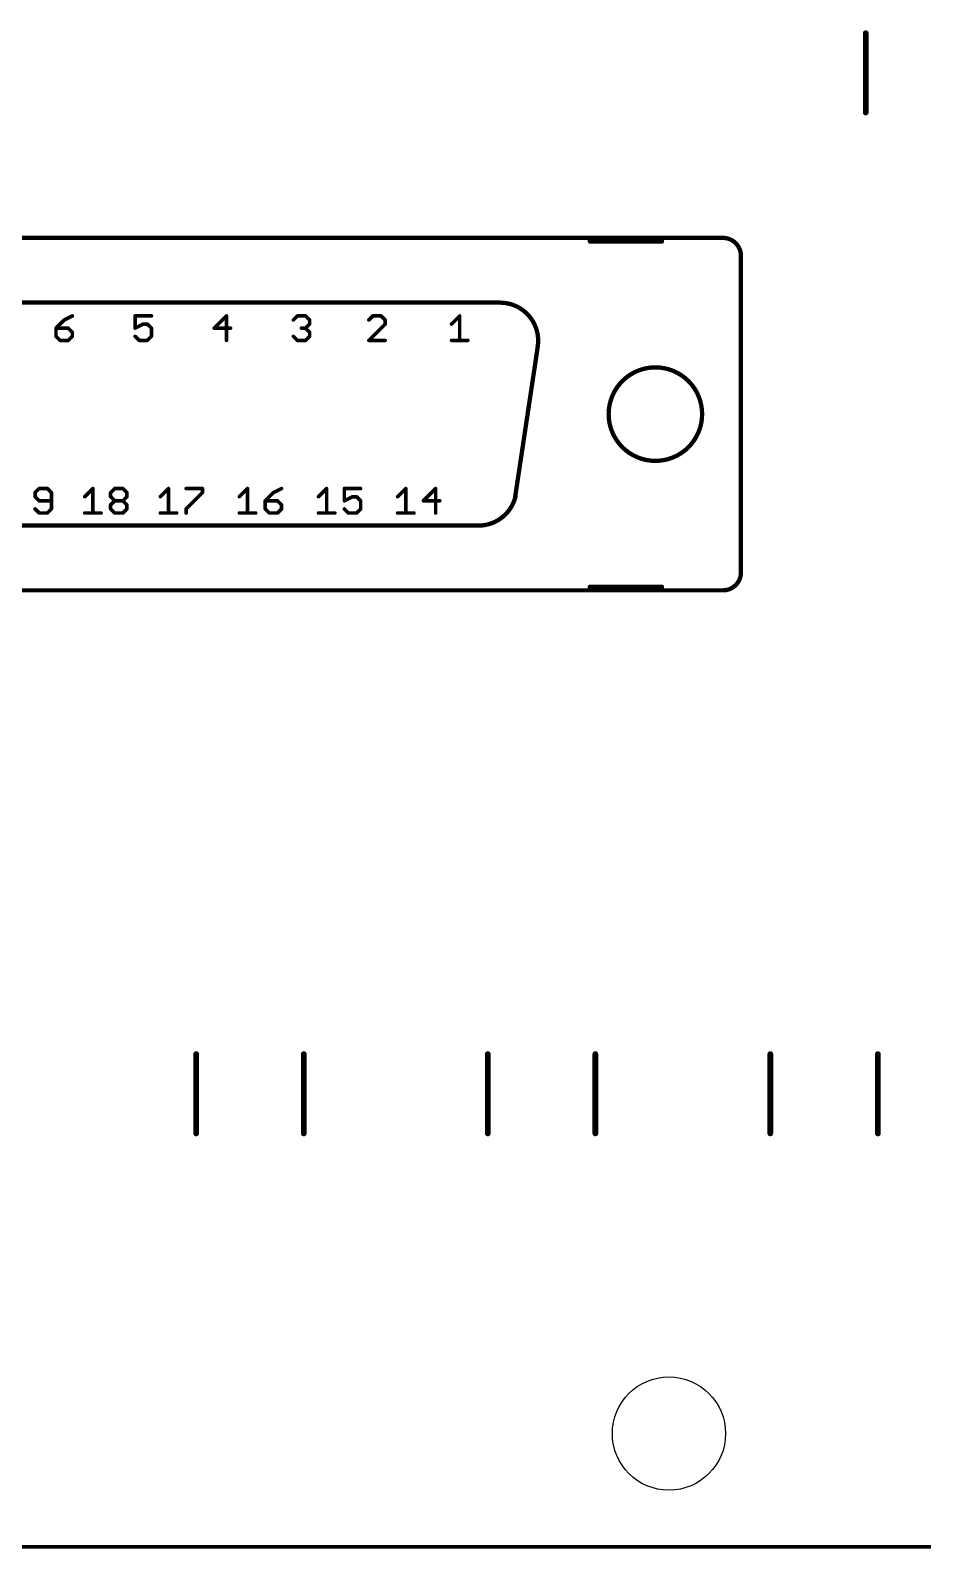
# Model space of a CAD drawing. Extents: x 0 to 158, y 0 to 111.
# Drawn here: x 31.4 to 63, y -0.1 to 53.6 of the extents above; entities that cross this region are included whole.
import ezdxf

# ---------------------------------------------------------------- set-up
doc = ezdxf.new("R2010")
doc.units = 0
doc.layers.add('20', color=53, linetype='CONTINUOUS')
doc.layers.add('21', color=53, linetype='CONTINUOUS')

msp = doc.modelspace()

# ---------------------------------------------------------------- linework, layer by layer
at = {"layer": '20', "const_width": 0.127}
msp.add_lwpolyline([(154, 0), (4, 0)], dxfattribs=at)
at = {"layer": '20'}
msp.add_circle((54, 4), 2, dxfattribs=at)
at = {"layer": '21'}
for points, const_width in [([(60.95, 50.65), (60.95, 53.45)], 0.2032), ([(51.209, 46.223), (8.791, 46.223)], 0.1524), ([(51.209, 46.223), (51.209, 46.096)], 0.1524), ([(53.749, 46.223), (51.209, 46.223)], 0.1524), ([(51.209, 46.096), (53.749, 46.096)], 0.1524), ([(55.908, 46.223), (53.749, 46.223)], 0.1524), ([(53.749, 46.096), (53.749, 46.223)], 0.1524), ([(56.543, 45.588), (56.543, 34.412)], 0.1524), ([(11.966, 43.937), (48.034, 43.937)], 0.1524), ([(32.9257, 43.4678), (32.6376, 43.3238)], 0.127), ([(35.7197, 43.4678), (35.1435, 43.4678)], 0.127), ([(35.1435, 43.4678), (35.1435, 43.0357)], 0.127), ([(38.3697, 43.4678), (37.9375, 43.0357)], 0.127), ([(38.3697, 42.6035), (38.3697, 43.4678)], 0.127), ([(40.7315, 43.3238), (40.8756, 43.4678)], 0.127), ([(40.8756, 43.4678), (41.1637, 43.4678)], 0.127), ([(41.1637, 43.4678), (41.3077, 43.3238)], 0.127), ([(43.5426, 43.4678), (43.3985, 43.3238)], 0.127), ([(43.8307, 43.4678), (43.5426, 43.4678)], 0.127), ([(43.9747, 43.3238), (43.8307, 43.4678)], 0.127), ([(46.3195, 43.1797), (46.6076, 43.4678)], 0.127), ([(46.6076, 43.4678), (46.6076, 42.6035)], 0.127), ([(32.6376, 43.3238), (32.3495, 43.0357)], 0.127), ([(32.3495, 43.0357), (32.3495, 42.7476)], 0.127), ([(32.7817, 43.0357), (32.3495, 43.0357)], 0.127), ([(32.9257, 42.8916), (32.7817, 43.0357)], 0.127), ([(32.9257, 42.7476), (32.9257, 42.8916)], 0.127), ([(35.1435, 43.0357), (35.4316, 43.1797)], 0.127), ([(35.4316, 43.1797), (35.5757, 43.1797)], 0.127), ([(35.5757, 43.1797), (35.7197, 43.0357)], 0.127), ([(35.7197, 43.0357), (35.7197, 42.7476)], 0.127), ([(37.9375, 43.0357), (38.5137, 43.0357)], 0.127), ([(41.1637, 43.0357), (41.0196, 43.0357)], 0.127), ([(41.3077, 43.1797), (41.1637, 43.0357)], 0.127), ([(41.1637, 43.0357), (41.3077, 42.8916)], 0.127), ([(41.3077, 43.3238), (41.3077, 43.1797)], 0.127), ([(41.3077, 42.8916), (41.3077, 42.7476)], 0.127), ([(43.3985, 42.6035), (43.9747, 43.1797)], 0.127), ([(43.9747, 43.1797), (43.9747, 43.3238)], 0.127), ([(32.3495, 42.7476), (32.4936, 42.6035)], 0.127), ([(32.4936, 42.6035), (32.7817, 42.6035)], 0.127), ([(32.7817, 42.6035), (32.9257, 42.7476)], 0.127), ([(35.2876, 42.6035), (35.1435, 42.7476)], 0.127), ([(35.5757, 42.6035), (35.2876, 42.6035)], 0.127), ([(35.7197, 42.7476), (35.5757, 42.6035)], 0.127), ([(40.8756, 42.6035), (40.7315, 42.7476)], 0.127), ([(41.1637, 42.6035), (40.8756, 42.6035)], 0.127), ([(41.3077, 42.7476), (41.1637, 42.6035)], 0.127), ([(43.9747, 42.6035), (43.3985, 42.6035)], 0.127), ([(46.3195, 42.6035), (46.8957, 42.6035)], 0.127), ([(49.3548, 42.3114), (48.5674, 37.079)], 0.1524), ([(31.7547, 37.3718), (31.6106, 37.2278)], 0.127), ([(31.6106, 37.2278), (31.6106, 37.0837)], 0.127), ([(31.6106, 37.0837), (31.7547, 36.9397)], 0.127), ([(32.0428, 37.3718), (31.7547, 37.3718)], 0.127), ([(31.7547, 36.9397), (32.1869, 36.9397)], 0.127), ([(32.1869, 37.2278), (32.0428, 37.3718)], 0.127), ([(32.1869, 36.6516), (32.1869, 37.2278)], 0.127), ([(33.3655, 37.0837), (33.6536, 37.3718)], 0.127), ([(33.6536, 37.3718), (33.6536, 36.5075)], 0.127), ([(34.2776, 37.2278), (34.4217, 37.3718)], 0.127), ([(34.2776, 37.0837), (34.2776, 37.2278)], 0.127), ([(34.4217, 36.9397), (34.2776, 37.0837)], 0.127), ([(34.2776, 36.7956), (34.4217, 36.9397)], 0.127), ([(34.4217, 37.3718), (34.7098, 37.3718)], 0.127), ([(34.4217, 36.9397), (34.7098, 36.9397)], 0.127), ([(34.7098, 37.3718), (34.8539, 37.2278)], 0.127), ([(34.8539, 37.0837), (34.7098, 36.9397)], 0.127), ([(34.7098, 36.9397), (34.8539, 36.7956)], 0.127), ([(34.8539, 37.2278), (34.8539, 37.0837)], 0.127), ([(36.0325, 37.0837), (36.3206, 37.3718)], 0.127), ([(36.3206, 37.3718), (36.3206, 36.5075)], 0.127), ([(36.9446, 37.3718), (37.5209, 37.3718)], 0.127), ([(37.5209, 37.2278), (36.9446, 36.6516)], 0.127), ([(37.5209, 37.3718), (37.5209, 37.2278)], 0.127), ([(38.8265, 37.0837), (39.1146, 37.3718)], 0.127), ([(39.1146, 37.3718), (39.1146, 36.5075)], 0.127), ([(40.0267, 37.2278), (39.7386, 36.9397)], 0.127), ([(39.7386, 36.9397), (39.7386, 36.6516)], 0.127), ([(40.1708, 36.9397), (39.7386, 36.9397)], 0.127), ([(40.3149, 37.3718), (40.0267, 37.2278)], 0.127), ([(40.3149, 36.7956), (40.1708, 36.9397)], 0.127), ([(41.6205, 37.0837), (41.9086, 37.3718)], 0.127), ([(41.9086, 37.3718), (41.9086, 36.5075)], 0.127), ([(43.1089, 37.3718), (42.5326, 37.3718)], 0.127), ([(42.5326, 37.3718), (42.5326, 36.9397)], 0.127), ([(42.5326, 36.9397), (42.8207, 37.0837)], 0.127), ([(42.8207, 37.0837), (42.9648, 37.0837)], 0.127), ([(42.9648, 37.0837), (43.1089, 36.9397)], 0.127), ([(43.1089, 36.9397), (43.1089, 36.6516)], 0.127), ([(44.4145, 37.0837), (44.7026, 37.3718)], 0.127), ([(44.7026, 37.3718), (44.7026, 36.5075)], 0.127), ([(45.7588, 37.3718), (45.3266, 36.9397)], 0.127), ([(45.3266, 36.9397), (45.9029, 36.9397)], 0.127), ([(45.7588, 36.5075), (45.7588, 37.3718)], 0.127), ([(31.6106, 36.6516), (31.7547, 36.5075)], 0.127), ([(31.7547, 36.5075), (32.0428, 36.5075)], 0.127), ([(32.0428, 36.5075), (32.1869, 36.6516)], 0.127), ([(33.3655, 36.5075), (33.9417, 36.5075)], 0.127), ([(34.2776, 36.6516), (34.2776, 36.7956)], 0.127), ([(34.4217, 36.5075), (34.2776, 36.6516)], 0.127), ([(34.7098, 36.5075), (34.4217, 36.5075)], 0.127), ([(34.8539, 36.6516), (34.7098, 36.5075)], 0.127), ([(34.8539, 36.7956), (34.8539, 36.6516)], 0.127), ([(36.0325, 36.5075), (36.6087, 36.5075)], 0.127), ([(36.9446, 36.6516), (36.9446, 36.5075)], 0.127), ([(38.8265, 36.5075), (39.4027, 36.5075)], 0.127), ([(39.7386, 36.6516), (39.8827, 36.5075)], 0.127), ([(39.8827, 36.5075), (40.1708, 36.5075)], 0.127), ([(40.1708, 36.5075), (40.3149, 36.6516)], 0.127), ([(40.3149, 36.6516), (40.3149, 36.7956)], 0.127), ([(41.6205, 36.5075), (42.1967, 36.5075)], 0.127), ([(42.6767, 36.5075), (42.5326, 36.6516)], 0.127), ([(42.9648, 36.5075), (42.6767, 36.5075)], 0.127), ([(43.1089, 36.6516), (42.9648, 36.5075)], 0.127), ([(44.4145, 36.5075), (44.9907, 36.5075)], 0.127), ([(12.728, 36.063), (47.272, 36.063)], 0.1524), ([(8.791, 33.777), (51.209, 33.777)], 0.1524), ([(51.209, 33.777), (51.209, 33.904)], 0.1524), ([(51.209, 33.904), (53.749, 33.904)], 0.1524), ([(51.209, 33.777), (53.749, 33.777)], 0.1524), ([(53.749, 33.904), (53.749, 33.777)], 0.1524), ([(53.749, 33.777), (55.908, 33.777)], 0.1524), ([(37.3, 14.6), (37.3, 17.4)], 0.2032), ([(41.1, 17.4), (41.1, 14.6)], 0.2032), ([(47.6, 14.6), (47.6, 17.4)], 0.2032), ([(51.4, 17.4), (51.4, 14.6)], 0.2032), ([(57.58, 14.6), (57.58, 17.4)], 0.2032), ([(61.38, 17.4), (61.38, 14.6)], 0.2032)]:
    msp.add_lwpolyline(points, dxfattribs=dict(at, const_width=const_width))
for points, const_width in [([(61.0008, 53.45, 1), (60.8992, 53.45)], 0.1016), ([(60.8992, 50.65, 1), (61.0008, 50.65)], 0.1016), ([(51.2471, 46.223, 1), (51.1709, 46.223)], 0.0762), ([(51.209, 46.2611, 1), (51.209, 46.1849)], 0.0762), ([(51.209, 46.1341, 1), (51.209, 46.0579)], 0.0762), ([(51.1709, 46.096, 1), (51.2471, 46.096)], 0.0762), ([(51.209, 46.1849, 1), (51.209, 46.2611)], 0.0762), ([(53.749, 46.2611, 1), (53.749, 46.1849)], 0.0762), ([(53.7871, 46.223, 1), (53.7109, 46.223)], 0.0762), ([(53.7109, 46.096, 1), (53.7871, 46.096)], 0.0762), ([(53.749, 46.1849, 1), (53.749, 46.2611)], 0.0762), ([(53.749, 46.0579, 1), (53.749, 46.1341)], 0.0762), ([(56.543, 45.588, 0.4142), (55.908, 46.223)], 0.1524), ([(55.908, 46.2611, 1), (55.908, 46.1849)], 0.0762), ([(55.908, 46.1849, 1), (55.908, 46.2611)], 0.0762), ([(56.5811, 45.588, 1), (56.5049, 45.588)], 0.0762), ([(56.5049, 45.588, 1), (56.5811, 45.588)], 0.0762), ([(49.3495, 42.3038, 0.4786), (48.034, 43.937)], 0.1524), ([(48.034, 43.9751, 1), (48.034, 43.8989)], 0.0762), ([(48.034, 43.8989, 1), (48.034, 43.9751)], 0.0762), ([(32.9399, 43.4394, 1), (32.9115, 43.4962)], 0.0635), ([(35.1435, 43.4996, 1), (35.1435, 43.4361)], 0.0635), ([(35.1753, 43.4678, 1), (35.1118, 43.4678)], 0.0635), ([(35.7197, 43.4361, 1), (35.7197, 43.4996)], 0.0635), ([(38.4014, 43.4678, 1), (38.3379, 43.4678)], 0.0635), ([(38.3921, 43.4454, 1), (38.3472, 43.4903)], 0.0635), ([(40.8756, 43.4996, 1), (40.8756, 43.4361)], 0.0635), ([(40.898, 43.4454, 1), (40.8531, 43.4903)], 0.0635), ([(41.1861, 43.4903, 1), (41.1412, 43.4454)], 0.0635), ([(41.1637, 43.4361, 1), (41.1637, 43.4996)], 0.0635), ([(43.5426, 43.4996, 1), (43.5426, 43.4361)], 0.0635), ([(43.565, 43.4454, 1), (43.5201, 43.4903)], 0.0635), ([(43.8531, 43.4903, 1), (43.8082, 43.4454)], 0.0635), ([(43.8307, 43.4361, 1), (43.8307, 43.4996)], 0.0635), ([(46.6394, 43.4678, 1), (46.5759, 43.4678)], 0.0635), ([(46.6301, 43.4454, 1), (46.5852, 43.4903)], 0.0635), ([(32.3813, 43.0357, 1), (32.3177, 43.0357)], 0.0635), ([(32.3495, 43.0674, 1), (32.3495, 43.0039)], 0.0635), ([(32.327, 43.0581, 1), (32.372, 43.0132)], 0.0635), ([(32.6234, 43.3522, 1), (32.6518, 43.2954)], 0.0635), ([(32.6601, 43.3013, 1), (32.6152, 43.3462)], 0.0635), ([(32.8041, 43.0581, 1), (32.7592, 43.0132)], 0.0635), ([(32.7817, 43.0039, 1), (32.7817, 43.0674)], 0.0635), ([(32.9575, 42.8916, 1), (32.894, 42.8916)], 0.0635), ([(32.9033, 42.8692, 1), (32.9482, 42.9141)], 0.0635), ([(35.1293, 43.0641, 1), (35.1577, 43.0073)], 0.0635), ([(35.1118, 43.0357, 1), (35.1753, 43.0357)], 0.0635), ([(35.4316, 43.2115, 1), (35.4316, 43.148)], 0.0635), ([(35.4458, 43.1513, 1), (35.4174, 43.2081)], 0.0635), ([(35.5981, 43.2022, 1), (35.5532, 43.1573)], 0.0635), ([(35.5757, 43.148, 1), (35.5757, 43.2115)], 0.0635), ([(35.7515, 43.0357, 1), (35.688, 43.0357)], 0.0635), ([(35.6973, 43.0132, 1), (35.7422, 43.0581)], 0.0635), ([(37.9375, 43.0674, 1), (37.9375, 43.0039)], 0.0635), ([(37.915, 43.0581, 1), (37.96, 43.0132)], 0.0635), ([(38.5137, 43.0039, 1), (38.5137, 43.0674)], 0.0635), ([(40.709, 43.3462, 1), (40.754, 43.3013)], 0.0635), ([(41.0196, 43.0674, 1), (41.0196, 43.0039)], 0.0635), ([(41.1861, 43.0581, 1), (41.1412, 43.0132)], 0.0635), ([(41.1412, 43.0581, 1), (41.1861, 43.0132)], 0.0635), ([(41.1637, 43.0039, 1), (41.1637, 43.0674)], 0.0635), ([(41.3395, 43.3238, 1), (41.276, 43.3238)], 0.0635), ([(41.276, 43.1797, 1), (41.3395, 43.1797)], 0.0635), ([(41.3395, 42.8916, 1), (41.276, 42.8916)], 0.0635), ([(41.2853, 43.3013, 1), (41.3302, 43.3462)], 0.0635), ([(41.3302, 43.1573, 1), (41.2853, 43.2022)], 0.0635), ([(41.2853, 42.8692, 1), (41.3302, 42.9141)], 0.0635), ([(43.376, 43.3462, 1), (43.421, 43.3013)], 0.0635), ([(44.0065, 43.3238, 1), (43.943, 43.3238)], 0.0635), ([(43.943, 43.1797, 1), (44.0065, 43.1797)], 0.0635), ([(43.9523, 43.3013, 1), (43.9972, 43.3462)], 0.0635), ([(43.9972, 43.1573, 1), (43.9523, 43.2022)], 0.0635), ([(46.297, 43.2022, 1), (46.342, 43.1573)], 0.0635), ([(32.3177, 42.7476, 1), (32.3813, 42.7476)], 0.0635), ([(32.372, 42.77, 1), (32.327, 42.7251)], 0.0635), ([(32.4936, 42.6353, 1), (32.4936, 42.5718)], 0.0635), ([(32.4711, 42.581, 1), (32.516, 42.626)], 0.0635), ([(32.7592, 42.626, 1), (32.8041, 42.581)], 0.0635), ([(32.7817, 42.5718, 1), (32.7817, 42.6353)], 0.0635), ([(32.894, 42.7476, 1), (32.9575, 42.7476)], 0.0635), ([(32.9482, 42.7251, 1), (32.9033, 42.77)], 0.0635), ([(35.166, 42.77, 1), (35.121, 42.7251)], 0.0635), ([(35.2876, 42.6353, 1), (35.2876, 42.5718)], 0.0635), ([(35.2651, 42.581, 1), (35.31, 42.626)], 0.0635), ([(35.5532, 42.626, 1), (35.5981, 42.581)], 0.0635), ([(35.5757, 42.5718, 1), (35.5757, 42.6353)], 0.0635), ([(35.688, 42.7476, 1), (35.7515, 42.7476)], 0.0635), ([(35.7422, 42.7251, 1), (35.6973, 42.77)], 0.0635), ([(38.3379, 42.6035, 1), (38.4014, 42.6035)], 0.0635), ([(40.754, 42.77, 1), (40.709, 42.7251)], 0.0635), ([(40.8756, 42.6353, 1), (40.8756, 42.5718)], 0.0635), ([(40.8531, 42.581, 1), (40.898, 42.626)], 0.0635), ([(41.1412, 42.626, 1), (41.1861, 42.581)], 0.0635), ([(41.1637, 42.5718, 1), (41.1637, 42.6353)], 0.0635), ([(41.276, 42.7476, 1), (41.3395, 42.7476)], 0.0635), ([(41.3302, 42.7251, 1), (41.2853, 42.77)], 0.0635), ([(43.376, 42.626, 1), (43.421, 42.581)], 0.0635), ([(43.3985, 42.6353, 1), (43.3985, 42.5718)], 0.0635), ([(43.9747, 42.5718, 1), (43.9747, 42.6353)], 0.0635), ([(46.3195, 42.6353, 1), (46.3195, 42.5718)], 0.0635), ([(46.5759, 42.6035, 1), (46.6394, 42.6035)], 0.0635), ([(46.8957, 42.5718, 1), (46.8957, 42.6353)], 0.0635), ([(49.3925, 42.3057, 1), (49.3171, 42.3171)], 0.0762), ([(49.3123, 42.3119, 1), (49.3867, 42.2957)], 0.0762), ([(53.5204, 38.349, 1), (53.5204, 41.651, 1), (53.5204, 38.349)], 0.1524), ([(31.6424, 37.2278, 1), (31.5789, 37.2278)], 0.0635), ([(31.5882, 37.2502, 1), (31.6331, 37.2053)], 0.0635), ([(31.6331, 37.1062, 1), (31.5882, 37.0613)], 0.0635), ([(31.5789, 37.0837, 1), (31.6424, 37.0837)], 0.0635), ([(31.7547, 37.4036, 1), (31.7547, 37.3401)], 0.0635), ([(31.7547, 36.9714, 1), (31.7547, 36.9079)], 0.0635), ([(31.7771, 37.3494, 1), (31.7322, 37.3943)], 0.0635), ([(32.0653, 37.3943, 1), (32.0203, 37.3494)], 0.0635), ([(32.0428, 37.3401, 1), (32.0428, 37.4036)], 0.0635), ([(32.2186, 37.2278, 1), (32.1551, 37.2278)], 0.0635), ([(32.1644, 37.2053, 1), (32.2093, 37.2502)], 0.0635), ([(32.1869, 36.9079, 1), (32.1869, 36.9714)], 0.0635), ([(33.343, 37.1062, 1), (33.388, 37.0613)], 0.0635), ([(33.6854, 37.3718, 1), (33.6219, 37.3718)], 0.0635), ([(33.6761, 37.3494, 1), (33.6312, 37.3943)], 0.0635), ([(34.3094, 37.2278, 1), (34.2459, 37.2278)], 0.0635), ([(34.2459, 37.0837, 1), (34.3094, 37.0837)], 0.0635), ([(34.2552, 37.2502, 1), (34.3001, 37.2053)], 0.0635), ([(34.3001, 37.1062, 1), (34.2552, 37.0613)], 0.0635), ([(34.4217, 37.4036, 1), (34.4217, 37.3401)], 0.0635), ([(34.4217, 36.9714, 1), (34.4217, 36.9079)], 0.0635), ([(34.4441, 37.3494, 1), (34.3992, 37.3943)], 0.0635), ([(34.4441, 36.9172, 1), (34.3992, 36.9621)], 0.0635), ([(34.7323, 37.3943, 1), (34.6873, 37.3494)], 0.0635), ([(34.7323, 36.9621, 1), (34.6873, 36.9172)], 0.0635), ([(34.7098, 37.3401, 1), (34.7098, 37.4036)], 0.0635), ([(34.7098, 36.9079, 1), (34.7098, 36.9714)], 0.0635), ([(34.8856, 37.2278, 1), (34.8221, 37.2278)], 0.0635), ([(34.8221, 37.0837, 1), (34.8856, 37.0837)], 0.0635), ([(34.8314, 37.2053, 1), (34.8763, 37.2502)], 0.0635), ([(34.8763, 37.0613, 1), (34.8314, 37.1062)], 0.0635), ([(36.01, 37.1062, 1), (36.055, 37.0613)], 0.0635), ([(36.3524, 37.3718, 1), (36.2889, 37.3718)], 0.0635), ([(36.3431, 37.3494, 1), (36.2982, 37.3943)], 0.0635), ([(36.9446, 37.4036, 1), (36.9446, 37.3401)], 0.0635), ([(37.5526, 37.3718, 1), (37.4891, 37.3718)], 0.0635), ([(37.4891, 37.2278, 1), (37.5526, 37.2278)], 0.0635), ([(37.5433, 37.2053, 1), (37.4984, 37.2502)], 0.0635), ([(37.5209, 37.3401, 1), (37.5209, 37.4036)], 0.0635), ([(38.804, 37.1062, 1), (38.849, 37.0613)], 0.0635), ([(39.1464, 37.3718, 1), (39.0829, 37.3718)], 0.0635), ([(39.1371, 37.3494, 1), (39.0922, 37.3943)], 0.0635), ([(39.7704, 36.9397, 1), (39.7069, 36.9397)], 0.0635), ([(39.7386, 36.9714, 1), (39.7386, 36.9079)], 0.0635), ([(40.0125, 37.2562, 1), (40.0409, 37.1994)], 0.0635), ([(40.0492, 37.2053, 1), (40.0043, 37.2502)], 0.0635), ([(40.1933, 36.9621, 1), (40.1483, 36.9172)], 0.0635), ([(40.1708, 36.9079, 1), (40.1708, 36.9714)], 0.0635), ([(40.3291, 37.3434, 1), (40.3007, 37.4002)], 0.0635), ([(41.598, 37.1062, 1), (41.643, 37.0613)], 0.0635), ([(41.9404, 37.3718, 1), (41.8769, 37.3718)], 0.0635), ([(41.9311, 37.3494, 1), (41.8862, 37.3943)], 0.0635), ([(42.5326, 37.4036, 1), (42.5326, 37.3401)], 0.0635), ([(42.5644, 37.3718, 1), (42.5009, 37.3718)], 0.0635), ([(42.5184, 36.9681, 1), (42.5468, 36.9113)], 0.0635), ([(42.8207, 37.1155, 1), (42.8207, 37.052)], 0.0635), ([(42.8349, 37.0553, 1), (42.8065, 37.1121)], 0.0635), ([(42.9873, 37.1062, 1), (42.9423, 37.0613)], 0.0635), ([(42.9648, 37.052, 1), (42.9648, 37.1155)], 0.0635), ([(43.1406, 36.9397, 1), (43.0771, 36.9397)], 0.0635), ([(43.1089, 37.3401, 1), (43.1089, 37.4036)], 0.0635), ([(44.392, 37.1062, 1), (44.437, 37.0613)], 0.0635), ([(44.7344, 37.3718, 1), (44.6709, 37.3718)], 0.0635), ([(44.7251, 37.3494, 1), (44.6802, 37.3943)], 0.0635), ([(45.3266, 36.9714, 1), (45.3266, 36.9079)], 0.0635), ([(45.7906, 37.3718, 1), (45.727, 37.3718)], 0.0635), ([(45.7813, 37.3494, 1), (45.7363, 37.3943)], 0.0635), ([(45.9029, 36.9079, 1), (45.9029, 36.9714)], 0.0635), ([(47.272, 36.063, 0.3467), (48.5807, 37.095)], 0.1524), ([(48.5297, 37.0847, 1), (48.6051, 37.0733)], 0.0762), ([(48.6177, 37.0861, 1), (48.5437, 37.1039)], 0.0762), ([(31.6331, 36.674, 1), (31.5882, 36.6291)], 0.0635), ([(31.7547, 36.5393, 1), (31.7547, 36.4757)], 0.0635), ([(31.7322, 36.9172, 1), (31.7771, 36.9621)], 0.0635), ([(31.7322, 36.485, 1), (31.7771, 36.53)], 0.0635), ([(32.0203, 36.53, 1), (32.0653, 36.485)], 0.0635), ([(32.0428, 36.4757, 1), (32.0428, 36.5393)], 0.0635), ([(32.1551, 36.6516, 1), (32.2186, 36.6516)], 0.0635), ([(32.2093, 36.6291, 1), (32.1644, 36.674)], 0.0635), ([(33.3655, 36.5393, 1), (33.3655, 36.4757)], 0.0635), ([(33.6219, 36.5075, 1), (33.6854, 36.5075)], 0.0635), ([(33.9417, 36.4757, 1), (33.9417, 36.5393)], 0.0635), ([(34.3094, 36.7956, 1), (34.2459, 36.7956)], 0.0635), ([(34.2459, 36.6516, 1), (34.3094, 36.6516)], 0.0635), ([(34.2552, 36.8181, 1), (34.3001, 36.7732)], 0.0635), ([(34.3001, 36.674, 1), (34.2552, 36.6291)], 0.0635), ([(34.4217, 36.5393, 1), (34.4217, 36.4757)], 0.0635), ([(34.3992, 36.9172, 1), (34.4441, 36.9621)], 0.0635), ([(34.3992, 36.485, 1), (34.4441, 36.53)], 0.0635), ([(34.6873, 36.53, 1), (34.7323, 36.485)], 0.0635), ([(34.6873, 36.9621, 1), (34.7323, 36.9172)], 0.0635), ([(34.7098, 36.4757, 1), (34.7098, 36.5393)], 0.0635), ([(34.8856, 36.7956, 1), (34.8221, 36.7956)], 0.0635), ([(34.8221, 36.6516, 1), (34.8856, 36.6516)], 0.0635), ([(34.8314, 36.7732, 1), (34.8763, 36.8181)], 0.0635), ([(34.8763, 36.6291, 1), (34.8314, 36.674)], 0.0635), ([(36.0325, 36.5393, 1), (36.0325, 36.4757)], 0.0635), ([(36.2889, 36.5075, 1), (36.3524, 36.5075)], 0.0635), ([(36.6087, 36.4757, 1), (36.6087, 36.5393)], 0.0635), ([(36.9764, 36.6516, 1), (36.9129, 36.6516)], 0.0635), ([(36.9129, 36.5075, 1), (36.9764, 36.5075)], 0.0635), ([(36.9222, 36.674, 1), (36.9671, 36.6291)], 0.0635), ([(38.8265, 36.5393, 1), (38.8265, 36.4757)], 0.0635), ([(39.0829, 36.5075, 1), (39.1464, 36.5075)], 0.0635), ([(39.4027, 36.4757, 1), (39.4027, 36.5393)], 0.0635), ([(39.7069, 36.6516, 1), (39.7704, 36.6516)], 0.0635), ([(39.7162, 36.9621, 1), (39.7611, 36.9172)], 0.0635), ([(39.7611, 36.674, 1), (39.7162, 36.6291)], 0.0635), ([(39.8827, 36.5393, 1), (39.8827, 36.4757)], 0.0635), ([(39.8602, 36.485, 1), (39.9051, 36.53)], 0.0635), ([(40.1483, 36.53, 1), (40.1933, 36.485)], 0.0635), ([(40.1708, 36.4757, 1), (40.1708, 36.5393)], 0.0635), ([(40.3466, 36.7956, 1), (40.2831, 36.7956)], 0.0635), ([(40.2831, 36.6516, 1), (40.3466, 36.6516)], 0.0635), ([(40.2924, 36.7732, 1), (40.3373, 36.8181)], 0.0635), ([(40.3373, 36.6291, 1), (40.2924, 36.674)], 0.0635), ([(41.6205, 36.5393, 1), (41.6205, 36.4757)], 0.0635), ([(41.8769, 36.5075, 1), (41.9404, 36.5075)], 0.0635), ([(42.1967, 36.4757, 1), (42.1967, 36.5393)], 0.0635), ([(42.5009, 36.9397, 1), (42.5644, 36.9397)], 0.0635), ([(42.5551, 36.674, 1), (42.5102, 36.6291)], 0.0635), ([(42.6767, 36.5393, 1), (42.6767, 36.4757)], 0.0635), ([(42.6542, 36.485, 1), (42.6991, 36.53)], 0.0635), ([(42.9423, 36.53, 1), (42.9873, 36.485)], 0.0635), ([(42.9648, 36.4757, 1), (42.9648, 36.5393)], 0.0635), ([(43.0771, 36.6516, 1), (43.1406, 36.6516)], 0.0635), ([(43.0864, 36.9172, 1), (43.1313, 36.9621)], 0.0635), ([(43.1313, 36.6291, 1), (43.0864, 36.674)], 0.0635), ([(44.4145, 36.5393, 1), (44.4145, 36.4757)], 0.0635), ([(44.6709, 36.5075, 1), (44.7344, 36.5075)], 0.0635), ([(44.9907, 36.4757, 1), (44.9907, 36.5393)], 0.0635), ([(45.3042, 36.9621, 1), (45.3491, 36.9172)], 0.0635), ([(45.727, 36.5075, 1), (45.7906, 36.5075)], 0.0635), ([(47.272, 36.1011, 1), (47.272, 36.0249)], 0.0762), ([(47.272, 36.0249, 1), (47.272, 36.1011)], 0.0762), ([(55.908, 33.777, 0.4142), (56.543, 34.412)], 0.1524), ([(56.5811, 34.412, 1), (56.5049, 34.412)], 0.0762), ([(56.5049, 34.412, 1), (56.5811, 34.412)], 0.0762), ([(51.2471, 33.904, 1), (51.1709, 33.904)], 0.0762), ([(51.209, 33.9421, 1), (51.209, 33.8659)], 0.0762), ([(51.209, 33.8151, 1), (51.209, 33.7389)], 0.0762), ([(51.1709, 33.777, 1), (51.2471, 33.777)], 0.0762), ([(51.209, 33.7389, 1), (51.209, 33.8151)], 0.0762), ([(53.7871, 33.904, 1), (53.7109, 33.904)], 0.0762), ([(53.749, 33.8151, 1), (53.749, 33.7389)], 0.0762), ([(53.7109, 33.777, 1), (53.7871, 33.777)], 0.0762), ([(53.749, 33.8659, 1), (53.749, 33.9421)], 0.0762), ([(53.749, 33.7389, 1), (53.749, 33.8151)], 0.0762), ([(55.908, 33.8151, 1), (55.908, 33.7389)], 0.0762), ([(55.908, 33.7389, 1), (55.908, 33.8151)], 0.0762), ([(37.3508, 17.4, 1), (37.2492, 17.4)], 0.1016), ([(41.1508, 17.4, 1), (41.0492, 17.4)], 0.1016), ([(47.6508, 17.4, 1), (47.5492, 17.4)], 0.1016), ([(51.4508, 17.4, 1), (51.3492, 17.4)], 0.1016), ([(57.6308, 17.4, 1), (57.5292, 17.4)], 0.1016), ([(61.4308, 17.4, 1), (61.3292, 17.4)], 0.1016), ([(37.2492, 14.6, 1), (37.3508, 14.6)], 0.1016), ([(41.0492, 14.6, 1), (41.1508, 14.6)], 0.1016), ([(47.5492, 14.6, 1), (47.6508, 14.6)], 0.1016), ([(51.3492, 14.6, 1), (51.4508, 14.6)], 0.1016), ([(57.5292, 14.6, 1), (57.6308, 14.6)], 0.1016), ([(61.3292, 14.6, 1), (61.4308, 14.6)], 0.1016)]:
    msp.add_lwpolyline(points, format="xyb", dxfattribs=dict(at, const_width=const_width))

doc.saveas('drawing.dxf')
